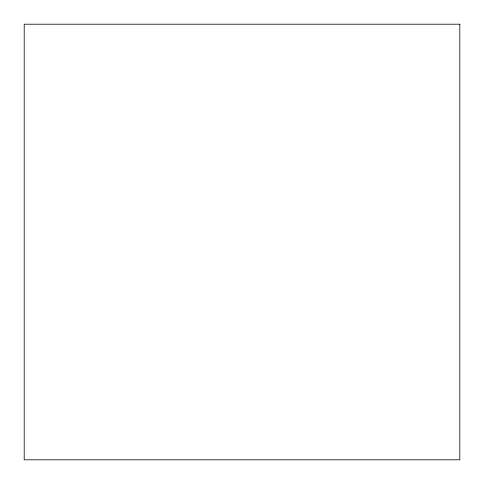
<?xml version="1.0" encoding="UTF-8"?>
<svg xmlns="http://www.w3.org/2000/svg" width="484" height="484" viewBox="0 0 484 484"><rect width="100%" height="100%" fill="white"/><g stroke="black" fill="none" stroke-linecap="round" stroke-linejoin="round"><path stroke-width="0.73" d="M459.8 24.2L24.2 24.2L24.2 459.8L459.8 459.8L459.8 24.2"/></g></svg>
